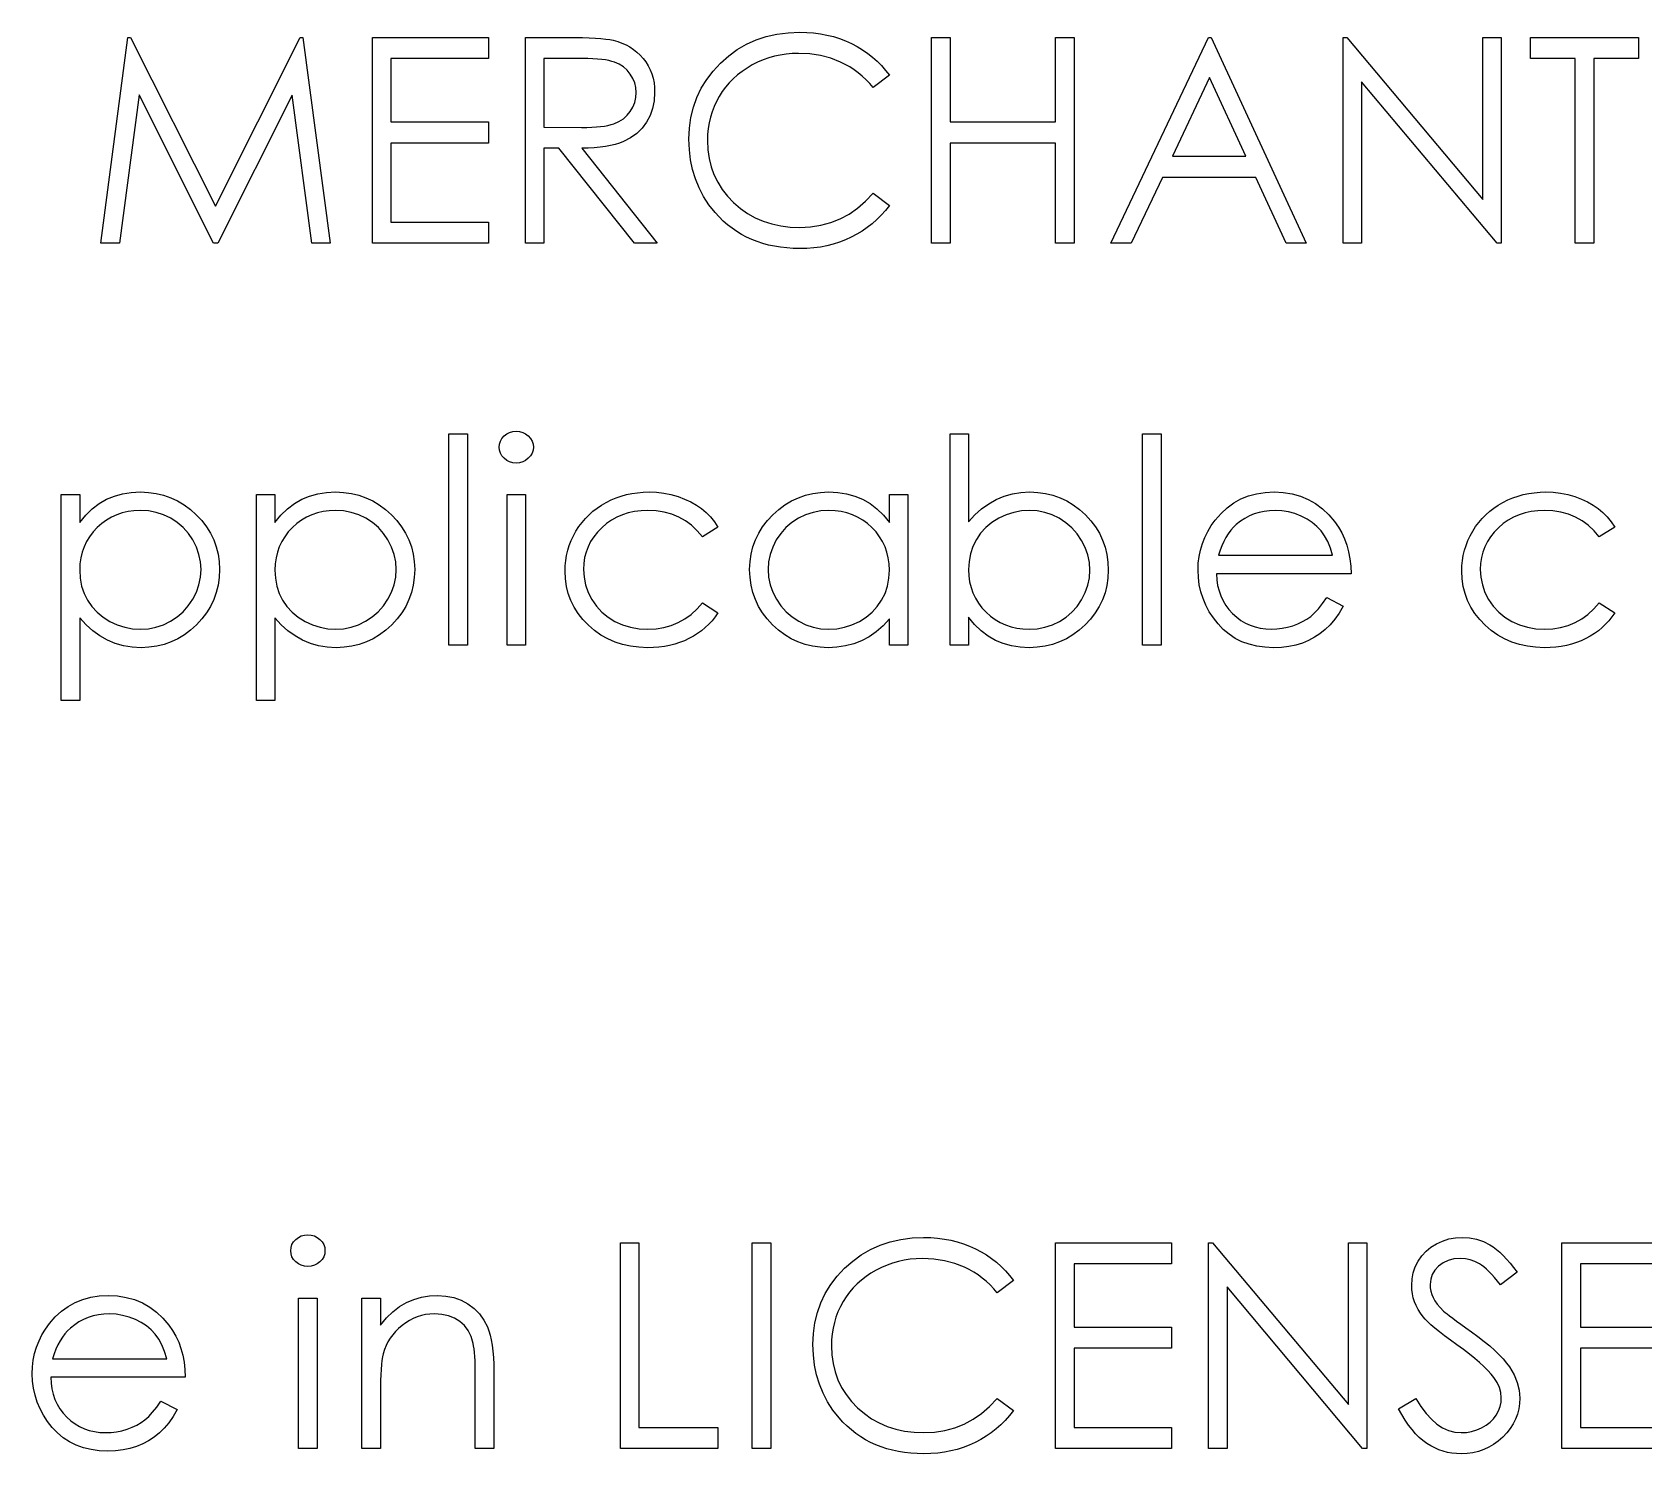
# Model space of a CAD drawing. Header units: millimetres. Extents: x -27 to 266, y -7 to 117.
# Drawn here: x 56.1 to 83.51, y 65.59 to 89.77 of the extents above; entities that cross this region are included whole.
import ezdxf

# ---------------------------------------------------------------- set-up
doc = ezdxf.new("R2010")
doc.units = ezdxf.units.MM

msp = doc.modelspace()

# ---------------------------------------------------------------- linework, layer by layer
at = {"color": 7, "linetype": 'Continuous', "flags": 128}
for points in [[(57.262, 86.181), (57.724, 89.681), (57.724, 89.681), (57.769, 89.681), (57.769, 89.681), (59.214, 86.81), (59.214, 86.81), (60.656, 89.681), (60.656, 89.681), (60.701, 89.681), (60.701, 89.681), (61.166, 86.181), (61.166, 86.181), (60.851, 86.181), (60.851, 86.181), (60.516, 88.7), (60.516, 88.7), (59.252, 86.181), (59.252, 86.181), (59.181, 86.181), (59.181, 86.181), (57.913, 88.706), (57.913, 88.706), (57.579, 86.181), (57.579, 86.181), (57.262, 86.181)], [(61.884, 89.681), (63.859, 89.681), (63.859, 89.681), (63.859, 89.322), (63.859, 89.322), (62.198, 89.322), (62.198, 89.322), (62.198, 88.246), (62.198, 88.246), (63.859, 88.246), (63.859, 88.246), (63.859, 87.887), (63.859, 87.887), (62.198, 87.887), (62.198, 87.887), (62.198, 86.54), (62.198, 86.54), (63.859, 86.54), (63.859, 86.54), (63.859, 86.181), (63.859, 86.181), (61.884, 86.181), (61.884, 86.181), (61.884, 89.681)], [(64.487, 89.681), (65.187, 89.681), (65.187, 89.681), (65.327, 89.681), (65.456, 89.679), (65.573, 89.674), (65.678, 89.67), (65.771, 89.663), (65.853, 89.655), (65.923, 89.645), (65.98, 89.634), (65.98, 89.634), (66.057, 89.613), (66.129, 89.588), (66.199, 89.557), (66.264, 89.521), (66.326, 89.48), (66.384, 89.433), (66.439, 89.382), (66.489, 89.325), (66.535, 89.265), (66.575, 89.2), (66.609, 89.133), (66.636, 89.062), (66.658, 88.988), (66.674, 88.911), (66.683, 88.83), (66.685, 88.745), (66.685, 88.745), (66.677, 88.606), (66.651, 88.476), (66.608, 88.354), (66.547, 88.24), (66.471, 88.138), (66.38, 88.049), (66.273, 87.973), (66.153, 87.91), (66.085, 87.884), (66.012, 87.861), (65.933, 87.842), (65.848, 87.826), (65.756, 87.814), (65.658, 87.805), (65.555, 87.799), (65.444, 87.797), (65.444, 87.797), (66.73, 86.181), (66.73, 86.181), (66.342, 86.181), (66.342, 86.181), (65.056, 87.797), (65.056, 87.797), (64.801, 87.797), (64.801, 87.797), (64.801, 86.181), (64.801, 86.181), (64.487, 86.181), (64.487, 86.181), (64.487, 89.681)], [(70.679, 89.039), (70.404, 88.829), (70.404, 88.829), (70.345, 88.898), (70.282, 88.964), (70.217, 89.025), (70.149, 89.081), (70.077, 89.133), (70.004, 89.181), (69.927, 89.224), (69.847, 89.264), (69.68, 89.329), (69.505, 89.375), (69.323, 89.403), (69.132, 89.412), (69.132, 89.412), (69.027, 89.409), (68.923, 89.4), (68.822, 89.384), (68.723, 89.362), (68.625, 89.334), (68.529, 89.301), (68.436, 89.26), (68.344, 89.214), (68.256, 89.162), (68.173, 89.106), (68.095, 89.046), (68.022, 88.981), (67.954, 88.912), (67.892, 88.839), (67.835, 88.762), (67.782, 88.68), (67.735, 88.595), (67.695, 88.508), (67.661, 88.418), (67.633, 88.325), (67.611, 88.229), (67.595, 88.132), (67.586, 88.031), (67.583, 87.928), (67.583, 87.928), (67.59, 87.773), (67.611, 87.625), (67.645, 87.483), (67.694, 87.349), (67.757, 87.22), (67.834, 87.098), (67.924, 86.982), (68.029, 86.873), (68.144, 86.775), (68.266, 86.688), (68.396, 86.616), (68.533, 86.557), (68.677, 86.51), (68.829, 86.477), (68.988, 86.457), (69.154, 86.451), (69.154, 86.451), (69.337, 86.46), (69.512, 86.487), (69.68, 86.533), (69.84, 86.597), (69.993, 86.679), (70.138, 86.779), (70.274, 86.897), (70.404, 87.034), (70.404, 87.034), (70.679, 86.826), (70.679, 86.826), (70.612, 86.741), (70.54, 86.66), (70.465, 86.585), (70.386, 86.515), (70.303, 86.449), (70.215, 86.389), (70.123, 86.334), (70.028, 86.283), (69.929, 86.238), (69.827, 86.2), (69.723, 86.167), (69.615, 86.139), (69.505, 86.118), (69.391, 86.104), (69.275, 86.095), (69.156, 86.092), (69.156, 86.092), (69.043, 86.094), (68.933, 86.102), (68.827, 86.113), (68.723, 86.13), (68.622, 86.151), (68.524, 86.178), (68.43, 86.209), (68.338, 86.245), (68.249, 86.285), (68.163, 86.331), (68.081, 86.381), (68.001, 86.436), (67.924, 86.496), (67.851, 86.56), (67.78, 86.629), (67.713, 86.704), (67.713, 86.704), (67.609, 86.836), (67.518, 86.976), (67.442, 87.122), (67.38, 87.275), (67.331, 87.434), (67.297, 87.6), (67.276, 87.772), (67.269, 87.952), (67.269, 87.952), (67.277, 88.14), (67.302, 88.321), (67.344, 88.494), (67.403, 88.66), (67.478, 88.818), (67.571, 88.968), (67.68, 89.111), (67.806, 89.246), (67.945, 89.369), (68.091, 89.476), (68.247, 89.566), (68.411, 89.64), (68.583, 89.698), (68.764, 89.738), (68.954, 89.763), (69.152, 89.771), (69.152, 89.771), (69.273, 89.768), (69.39, 89.759), (69.505, 89.744), (69.616, 89.723), (69.725, 89.696), (69.831, 89.663), (69.934, 89.623), (70.033, 89.578), (70.129, 89.528), (70.221, 89.473), (70.309, 89.412), (70.392, 89.348), (70.47, 89.278), (70.544, 89.203), (70.614, 89.123), (70.679, 89.039)], [(71.397, 89.681), (71.711, 89.681), (71.711, 89.681), (71.711, 88.246), (71.711, 88.246), (73.506, 88.246), (73.506, 88.246), (73.506, 89.681), (73.506, 89.681), (73.82, 89.681), (73.82, 89.681), (73.82, 86.181), (73.82, 86.181), (73.506, 86.181), (73.506, 86.181), (73.506, 87.887), (73.506, 87.887), (71.711, 87.887), (71.711, 87.887), (71.711, 86.181), (71.711, 86.181), (71.397, 86.181), (71.397, 86.181), (71.397, 89.681)], [(76.153, 89.681), (77.769, 86.181), (77.769, 86.181), (77.427, 86.181), (77.427, 86.181), (76.91, 87.303), (76.91, 87.303), (75.323, 87.303), (75.323, 87.303), (74.791, 86.181), (74.791, 86.181), (74.448, 86.181), (74.448, 86.181), (76.109, 89.681), (76.109, 89.681), (76.153, 89.681)], [(78.397, 86.181), (78.397, 89.681), (78.397, 89.681), (78.463, 89.681), (78.463, 89.681), (80.775, 86.927), (80.775, 86.927), (80.775, 89.681), (80.775, 89.681), (81.089, 89.681), (81.089, 89.681), (81.089, 86.181), (81.089, 86.181), (81.018, 86.181), (81.018, 86.181), (78.711, 88.93), (78.711, 88.93), (78.711, 86.181), (78.711, 86.181), (78.397, 86.181)], [(81.583, 89.322), (81.583, 89.681), (81.583, 89.681), (83.423, 89.681), (83.423, 89.681), (83.423, 89.322), (83.423, 89.322), (82.66, 89.322), (82.66, 89.322), (82.66, 86.181), (82.66, 86.181), (82.346, 86.181), (82.346, 86.181), (82.346, 89.322), (82.346, 89.322), (81.583, 89.322)], [(64.801, 89.322), (64.801, 88.156), (64.801, 88.156), (65.442, 88.151), (65.442, 88.151), (65.531, 88.152), (65.616, 88.155), (65.693, 88.16), (65.766, 88.167), (65.831, 88.176), (65.891, 88.187), (65.945, 88.201), (65.993, 88.216), (66.077, 88.254), (66.152, 88.301), (66.216, 88.358), (66.271, 88.425), (66.315, 88.499), (66.346, 88.577), (66.365, 88.66), (66.371, 88.746), (66.371, 88.746), (66.365, 88.83), (66.346, 88.911), (66.314, 88.987), (66.27, 89.06), (66.215, 89.125), (66.153, 89.181), (66.082, 89.226), (66.004, 89.261), (65.959, 89.276), (65.908, 89.288), (65.85, 89.299), (65.785, 89.307), (65.713, 89.314), (65.634, 89.319), (65.549, 89.322), (65.457, 89.322), (65.457, 89.322), (64.801, 89.322)], [(76.127, 88.999), (75.494, 87.662), (75.494, 87.662), (76.744, 87.662), (76.744, 87.662), (76.127, 88.999)], [(63.185, 82.938), (63.5, 82.938), (63.5, 82.938), (63.5, 79.348), (63.5, 79.348), (63.185, 79.348), (63.185, 79.348), (63.185, 82.938)], [(64.328, 82.983), (64.386, 82.978), (64.44, 82.963), (64.49, 82.938), (64.535, 82.904), (64.573, 82.862), (64.6, 82.816), (64.616, 82.766), (64.621, 82.712), (64.621, 82.712), (64.616, 82.66), (64.6, 82.61), (64.573, 82.565), (64.535, 82.524), (64.49, 82.489), (64.44, 82.464), (64.386, 82.449), (64.328, 82.444), (64.328, 82.444), (64.271, 82.449), (64.218, 82.464), (64.168, 82.489), (64.124, 82.524), (64.086, 82.565), (64.06, 82.61), (64.044, 82.66), (64.038, 82.712), (64.038, 82.712), (64.044, 82.766), (64.06, 82.816), (64.086, 82.862), (64.124, 82.904), (64.168, 82.938), (64.218, 82.963), (64.271, 82.978), (64.328, 82.983)], [(71.711, 79.348), (71.711, 82.938), (71.711, 82.938), (72.025, 82.938), (72.025, 82.938), (72.025, 81.442), (72.025, 81.442), (72.134, 81.562), (72.248, 81.665), (72.369, 81.752), (72.496, 81.824), (72.63, 81.879), (72.77, 81.919), (72.916, 81.943), (73.068, 81.951), (73.068, 81.951), (73.204, 81.944), (73.335, 81.926), (73.46, 81.896), (73.581, 81.854), (73.696, 81.799), (73.807, 81.733), (73.912, 81.654), (74.012, 81.563), (74.104, 81.463), (74.183, 81.359), (74.251, 81.249), (74.306, 81.134), (74.349, 81.014), (74.379, 80.889), (74.397, 80.758), (74.403, 80.622), (74.403, 80.622), (74.397, 80.488), (74.379, 80.359), (74.348, 80.235), (74.305, 80.116), (74.249, 80.002), (74.181, 79.893), (74.101, 79.788), (74.009, 79.69), (73.908, 79.599), (73.801, 79.521), (73.69, 79.454), (73.574, 79.4), (73.453, 79.357), (73.326, 79.327), (73.195, 79.31), (73.059, 79.303), (73.059, 79.303), (72.903, 79.311), (72.755, 79.334), (72.615, 79.373), (72.482, 79.427), (72.356, 79.499), (72.238, 79.588), (72.128, 79.696), (72.025, 79.821), (72.025, 79.821), (72.025, 79.348), (72.025, 79.348), (71.711, 79.348)], [(74.987, 82.938), (75.301, 82.938), (75.301, 82.938), (75.301, 79.348), (75.301, 79.348), (74.987, 79.348), (74.987, 79.348), (74.987, 82.938)], [(56.589, 81.906), (56.903, 81.906), (56.903, 81.906), (56.903, 81.433), (56.903, 81.433), (57.006, 81.559), (57.117, 81.666), (57.234, 81.756), (57.36, 81.827), (57.493, 81.881), (57.633, 81.92), (57.781, 81.943), (57.937, 81.951), (57.937, 81.951), (58.073, 81.944), (58.205, 81.927), (58.331, 81.897), (58.452, 81.854), (58.569, 81.8), (58.679, 81.733), (58.786, 81.655), (58.887, 81.564), (58.979, 81.466), (59.059, 81.361), (59.127, 81.252), (59.183, 81.139), (59.226, 81.02), (59.257, 80.896), (59.275, 80.767), (59.282, 80.634), (59.282, 80.634), (59.275, 80.498), (59.257, 80.367), (59.227, 80.241), (59.184, 80.121), (59.129, 80.005), (59.061, 79.895), (58.982, 79.791), (58.89, 79.691), (58.79, 79.6), (58.685, 79.521), (58.574, 79.455), (58.459, 79.4), (58.339, 79.358), (58.213, 79.328), (58.082, 79.31), (57.947, 79.303), (57.947, 79.303), (57.795, 79.311), (57.648, 79.336), (57.508, 79.375), (57.375, 79.431), (57.248, 79.502), (57.126, 79.59), (57.012, 79.693), (56.903, 79.812), (56.903, 79.812), (56.903, 78.406), (56.903, 78.406), (56.589, 78.406), (56.589, 78.406), (56.589, 81.906)], [(59.91, 81.906), (60.224, 81.906), (60.224, 81.906), (60.224, 81.433), (60.224, 81.433), (60.327, 81.559), (60.437, 81.666), (60.555, 81.756), (60.68, 81.827), (60.814, 81.881), (60.954, 81.92), (61.102, 81.943), (61.257, 81.951), (61.257, 81.951), (61.393, 81.944), (61.525, 81.927), (61.651, 81.897), (61.773, 81.854), (61.889, 81.8), (62, 81.733), (62.106, 81.655), (62.207, 81.564), (62.3, 81.466), (62.38, 81.361), (62.448, 81.252), (62.503, 81.139), (62.547, 81.02), (62.578, 80.896), (62.596, 80.767), (62.602, 80.634), (62.602, 80.634), (62.596, 80.498), (62.578, 80.367), (62.547, 80.241), (62.505, 80.121), (62.449, 80.005), (62.382, 79.895), (62.303, 79.791), (62.211, 79.691), (62.111, 79.6), (62.005, 79.521), (61.895, 79.455), (61.78, 79.4), (61.659, 79.358), (61.534, 79.328), (61.402, 79.31), (61.267, 79.303), (61.267, 79.303), (61.115, 79.311), (60.968, 79.336), (60.829, 79.375), (60.695, 79.431), (60.568, 79.502), (60.447, 79.59), (60.333, 79.693), (60.224, 79.812), (60.224, 79.812), (60.224, 78.406), (60.224, 78.406), (59.91, 78.406), (59.91, 78.406), (59.91, 81.906)], [(64.173, 81.906), (64.487, 81.906), (64.487, 81.906), (64.487, 79.348), (64.487, 79.348), (64.173, 79.348), (64.173, 79.348), (64.173, 81.906)], [(67.762, 81.351), (67.499, 81.188), (67.499, 81.188), (67.41, 81.293), (67.313, 81.384), (67.208, 81.461), (67.096, 81.524), (66.976, 81.573), (66.847, 81.609), (66.712, 81.63), (66.568, 81.637), (66.568, 81.637), (66.453, 81.632), (66.343, 81.618), (66.237, 81.595), (66.137, 81.564), (66.042, 81.522), (65.951, 81.472), (65.866, 81.413), (65.785, 81.344), (65.712, 81.269), (65.649, 81.19), (65.595, 81.107), (65.552, 81.02), (65.517, 80.93), (65.494, 80.835), (65.479, 80.736), (65.474, 80.634), (65.474, 80.634), (65.483, 80.5), (65.51, 80.37), (65.555, 80.244), (65.617, 80.122), (65.695, 80.009), (65.787, 79.909), (65.892, 79.823), (66.01, 79.75), (66.139, 79.692), (66.275, 79.65), (66.419, 79.626), (66.57, 79.617), (66.57, 79.617), (66.709, 79.624), (66.842, 79.645), (66.967, 79.68), (67.087, 79.73), (67.2, 79.793), (67.306, 79.87), (67.406, 79.961), (67.499, 80.066), (67.499, 80.066), (67.762, 79.894), (67.762, 79.894), (67.715, 79.826), (67.663, 79.761), (67.607, 79.701), (67.547, 79.645), (67.484, 79.592), (67.416, 79.544), (67.344, 79.499), (67.269, 79.458), (67.191, 79.422), (67.11, 79.39), (67.026, 79.364), (66.939, 79.342), (66.85, 79.325), (66.758, 79.313), (66.663, 79.305), (66.566, 79.303), (66.566, 79.303), (66.417, 79.309), (66.275, 79.327), (66.14, 79.357), (66.011, 79.398), (65.888, 79.451), (65.772, 79.516), (65.663, 79.594), (65.559, 79.683), (65.465, 79.78), (65.385, 79.883), (65.316, 79.99), (65.26, 80.103), (65.216, 80.222), (65.185, 80.344), (65.166, 80.473), (65.16, 80.606), (65.16, 80.606), (65.163, 80.696), (65.172, 80.785), (65.186, 80.873), (65.207, 80.959), (65.233, 81.043), (65.265, 81.125), (65.303, 81.206), (65.346, 81.285), (65.395, 81.362), (65.449, 81.433), (65.506, 81.501), (65.569, 81.564), (65.634, 81.623), (65.705, 81.678), (65.781, 81.728), (65.86, 81.775), (65.943, 81.816), (66.028, 81.852), (66.116, 81.882), (66.207, 81.907), (66.299, 81.926), (66.394, 81.939), (66.491, 81.948), (66.591, 81.951), (66.591, 81.951), (66.717, 81.946), (66.841, 81.931), (66.962, 81.907), (67.082, 81.873), (67.195, 81.831), (67.3, 81.783), (67.396, 81.729), (67.483, 81.67), (67.562, 81.603), (67.635, 81.528), (67.702, 81.444), (67.762, 81.351)], [(70.993, 81.906), (70.993, 79.348), (70.993, 79.348), (70.679, 79.348), (70.679, 79.348), (70.679, 79.791), (70.679, 79.791), (70.57, 79.673), (70.456, 79.572), (70.334, 79.488), (70.206, 79.42), (70.073, 79.369), (69.933, 79.333), (69.787, 79.31), (69.634, 79.303), (69.634, 79.303), (69.499, 79.31), (69.369, 79.328), (69.243, 79.358), (69.123, 79.4), (69.008, 79.455), (68.897, 79.521), (68.792, 79.6), (68.691, 79.691), (68.6, 79.791), (68.52, 79.895), (68.454, 80.005), (68.398, 80.121), (68.356, 80.241), (68.325, 80.367), (68.307, 80.498), (68.301, 80.634), (68.301, 80.634), (68.307, 80.767), (68.325, 80.896), (68.356, 81.02), (68.4, 81.139), (68.455, 81.252), (68.522, 81.361), (68.602, 81.466), (68.695, 81.564), (68.796, 81.655), (68.902, 81.733), (69.013, 81.8), (69.13, 81.854), (69.251, 81.897), (69.377, 81.927), (69.508, 81.944), (69.644, 81.951), (69.644, 81.951), (69.801, 81.943), (69.949, 81.92), (70.09, 81.881), (70.223, 81.827), (70.349, 81.756), (70.467, 81.666), (70.577, 81.559), (70.679, 81.433), (70.679, 81.433), (70.679, 81.906), (70.679, 81.906), (70.993, 81.906)], [(78.118, 80.156), (78.397, 80.009), (78.397, 80.009), (78.328, 79.892), (78.255, 79.787), (78.176, 79.693), (78.092, 79.612), (78.003, 79.541), (77.909, 79.479), (77.809, 79.426), (77.704, 79.382), (77.592, 79.347), (77.474, 79.323), (77.348, 79.308), (77.216, 79.303), (77.216, 79.303), (77.068, 79.31), (76.93, 79.329), (76.799, 79.36), (76.676, 79.404), (76.563, 79.461), (76.457, 79.53), (76.359, 79.612), (76.27, 79.707), (76.19, 79.809), (76.12, 79.915), (76.062, 80.025), (76.015, 80.138), (75.977, 80.253), (75.95, 80.372), (75.935, 80.494), (75.929, 80.62), (75.929, 80.62), (75.934, 80.738), (75.947, 80.853), (75.97, 80.964), (76.003, 81.073), (76.044, 81.178), (76.094, 81.28), (76.155, 81.379), (76.223, 81.474), (76.223, 81.474), (76.321, 81.585), (76.426, 81.683), (76.539, 81.764), (76.66, 81.832), (76.789, 81.883), (76.926, 81.921), (77.07, 81.943), (77.223, 81.951), (77.223, 81.951), (77.38, 81.943), (77.53, 81.919), (77.671, 81.88), (77.803, 81.825), (77.928, 81.754), (78.044, 81.667), (78.153, 81.565), (78.253, 81.447), (78.253, 81.447), (78.318, 81.355), (78.373, 81.259), (78.421, 81.156), (78.459, 81.048), (78.49, 80.934), (78.513, 80.815), (78.526, 80.69), (78.532, 80.56), (78.532, 80.56), (76.243, 80.56), (76.243, 80.56), (76.249, 80.459), (76.263, 80.362), (76.286, 80.27), (76.317, 80.183), (76.355, 80.101), (76.401, 80.023), (76.456, 79.95), (76.518, 79.882), (76.587, 79.82), (76.659, 79.766), (76.735, 79.72), (76.816, 79.683), (76.9, 79.655), (76.988, 79.634), (77.08, 79.622), (77.176, 79.617), (77.176, 79.617), (77.27, 79.621), (77.362, 79.632), (77.453, 79.651), (77.543, 79.677), (77.629, 79.709), (77.708, 79.747), (77.781, 79.789), (77.847, 79.836), (77.91, 79.893), (77.977, 79.966), (78.046, 80.053), (78.118, 80.156)], [(83.019, 81.351), (82.756, 81.188), (82.756, 81.188), (82.667, 81.293), (82.569, 81.384), (82.465, 81.461), (82.353, 81.524), (82.232, 81.573), (82.104, 81.609), (81.968, 81.63), (81.825, 81.637), (81.825, 81.637), (81.71, 81.632), (81.599, 81.618), (81.494, 81.595), (81.394, 81.564), (81.298, 81.522), (81.208, 81.472), (81.122, 81.413), (81.042, 81.344), (80.969, 81.269), (80.906, 81.19), (80.852, 81.107), (80.808, 81.02), (80.774, 80.93), (80.75, 80.835), (80.735, 80.736), (80.73, 80.634), (80.73, 80.634), (80.739, 80.5), (80.766, 80.37), (80.811, 80.244), (80.873, 80.122), (80.952, 80.009), (81.044, 79.909), (81.148, 79.823), (81.267, 79.75), (81.396, 79.692), (81.532, 79.65), (81.675, 79.626), (81.827, 79.617), (81.827, 79.617), (81.966, 79.624), (82.098, 79.645), (82.224, 79.68), (82.344, 79.73), (82.456, 79.793), (82.562, 79.87), (82.663, 79.961), (82.756, 80.066), (82.756, 80.066), (83.019, 79.894), (83.019, 79.894), (82.971, 79.826), (82.919, 79.761), (82.863, 79.701), (82.804, 79.645), (82.74, 79.592), (82.672, 79.544), (82.601, 79.499), (82.526, 79.458), (82.447, 79.422), (82.366, 79.39), (82.283, 79.364), (82.196, 79.342), (82.107, 79.325), (82.014, 79.313), (81.919, 79.305), (81.822, 79.303), (81.822, 79.303), (81.673, 79.309), (81.532, 79.327), (81.396, 79.357), (81.267, 79.398), (81.145, 79.451), (81.028, 79.516), (80.919, 79.594), (80.816, 79.683), (80.722, 79.78), (80.641, 79.883), (80.573, 79.99), (80.516, 80.103), (80.472, 80.222), (80.441, 80.344), (80.423, 80.473), (80.416, 80.606), (80.416, 80.606), (80.419, 80.696), (80.428, 80.785), (80.442, 80.873), (80.463, 80.959), (80.489, 81.043), (80.521, 81.125), (80.559, 81.206), (80.603, 81.285), (80.652, 81.362), (80.705, 81.433), (80.763, 81.501), (80.825, 81.564), (80.891, 81.623), (80.962, 81.678), (81.037, 81.728), (81.117, 81.775), (81.199, 81.816), (81.285, 81.852), (81.373, 81.882), (81.463, 81.907), (81.556, 81.926), (81.65, 81.939), (81.748, 81.948), (81.848, 81.951), (81.848, 81.951), (81.973, 81.946), (82.097, 81.931), (82.219, 81.907), (82.338, 81.873), (82.452, 81.831), (82.557, 81.783), (82.652, 81.729), (82.739, 81.67), (82.818, 81.603), (82.891, 81.528), (82.958, 81.444), (83.019, 81.351)], [(57.934, 81.637), (57.827, 81.632), (57.725, 81.618), (57.627, 81.596), (57.533, 81.564), (57.443, 81.523), (57.358, 81.473), (57.277, 81.414), (57.201, 81.346), (57.131, 81.271), (57.071, 81.191), (57.02, 81.107), (56.978, 81.019), (56.945, 80.926), (56.922, 80.829), (56.908, 80.727), (56.903, 80.621), (56.903, 80.621), (56.912, 80.483), (56.936, 80.351), (56.978, 80.227), (57.036, 80.11), (57.11, 80.002), (57.198, 79.906), (57.3, 79.822), (57.417, 79.75), (57.542, 79.692), (57.671, 79.65), (57.803, 79.626), (57.939, 79.617), (57.939, 79.617), (58.072, 79.626), (58.201, 79.651), (58.327, 79.692), (58.447, 79.751), (58.56, 79.825), (58.661, 79.912), (58.749, 80.012), (58.826, 80.126), (58.888, 80.248), (58.932, 80.372), (58.958, 80.5), (58.967, 80.63), (58.967, 80.63), (58.959, 80.762), (58.932, 80.889), (58.889, 81.014), (58.827, 81.135), (58.752, 81.247), (58.663, 81.346), (58.563, 81.433), (58.451, 81.505), (58.329, 81.562), (58.203, 81.604), (58.071, 81.628), (57.934, 81.637)], [(61.255, 81.637), (61.148, 81.632), (61.046, 81.618), (60.947, 81.596), (60.854, 81.564), (60.764, 81.523), (60.679, 81.473), (60.598, 81.414), (60.521, 81.346), (60.452, 81.271), (60.391, 81.191), (60.34, 81.107), (60.298, 81.019), (60.266, 80.926), (60.243, 80.829), (60.229, 80.727), (60.224, 80.621), (60.224, 80.621), (60.232, 80.483), (60.257, 80.351), (60.298, 80.227), (60.356, 80.11), (60.43, 80.002), (60.518, 79.906), (60.621, 79.822), (60.737, 79.75), (60.863, 79.692), (60.992, 79.65), (61.123, 79.626), (61.259, 79.617), (61.259, 79.617), (61.393, 79.626), (61.522, 79.651), (61.647, 79.692), (61.768, 79.751), (61.881, 79.825), (61.982, 79.912), (62.07, 80.012), (62.146, 80.126), (62.208, 80.248), (62.253, 80.372), (62.279, 80.5), (62.288, 80.63), (62.288, 80.63), (62.28, 80.762), (62.253, 80.889), (62.209, 81.014), (62.148, 81.135), (62.072, 81.247), (61.984, 81.346), (61.883, 81.433), (61.771, 81.505), (61.65, 81.562), (61.524, 81.604), (61.392, 81.628), (61.255, 81.637)], [(69.648, 81.637), (69.511, 81.628), (69.379, 81.604), (69.253, 81.562), (69.132, 81.505), (69.019, 81.433), (68.919, 81.346), (68.831, 81.247), (68.754, 81.135), (68.693, 81.014), (68.65, 80.889), (68.623, 80.762), (68.615, 80.63), (68.615, 80.63), (68.624, 80.5), (68.65, 80.372), (68.694, 80.248), (68.756, 80.126), (68.833, 80.012), (68.921, 79.912), (69.022, 79.825), (69.135, 79.751), (69.256, 79.692), (69.382, 79.651), (69.512, 79.626), (69.646, 79.617), (69.646, 79.617), (69.782, 79.626), (69.914, 79.65), (70.042, 79.692), (70.167, 79.75), (70.283, 79.822), (70.385, 79.906), (70.472, 80.002), (70.546, 80.11), (70.604, 80.227), (70.646, 80.351), (70.671, 80.483), (70.679, 80.621), (70.679, 80.621), (70.674, 80.727), (70.66, 80.829), (70.637, 80.926), (70.605, 81.019), (70.563, 81.107), (70.511, 81.191), (70.451, 81.271), (70.381, 81.346), (70.305, 81.414), (70.224, 81.473), (70.138, 81.523), (70.049, 81.564), (69.955, 81.596), (69.857, 81.618), (69.755, 81.632), (69.648, 81.637)], [(73.056, 79.617), (73.193, 79.626), (73.325, 79.65), (73.451, 79.692), (73.573, 79.749), (73.685, 79.821), (73.785, 79.908), (73.873, 80.006), (73.949, 80.119), (74.011, 80.239), (74.054, 80.364), (74.081, 80.491), (74.089, 80.622), (74.089, 80.622), (74.08, 80.753), (74.054, 80.881), (74.009, 81.006), (73.948, 81.128), (73.871, 81.242), (73.783, 81.342), (73.682, 81.429), (73.569, 81.503), (73.448, 81.562), (73.323, 81.603), (73.194, 81.628), (73.061, 81.637), (73.061, 81.637), (72.925, 81.628), (72.793, 81.603), (72.664, 81.562), (72.538, 81.503), (72.422, 81.43), (72.32, 81.346), (72.231, 81.25), (72.158, 81.142), (72.1, 81.025), (72.058, 80.901), (72.034, 80.77), (72.025, 80.632), (72.025, 80.632), (72.03, 80.526), (72.044, 80.424), (72.067, 80.327), (72.1, 80.234), (72.142, 80.146), (72.193, 80.062), (72.253, 79.983), (72.322, 79.908), (72.399, 79.84), (72.48, 79.781), (72.565, 79.731), (72.655, 79.69), (72.749, 79.658), (72.847, 79.636), (72.949, 79.622), (73.056, 79.617)], [(78.217, 80.874), (78.18, 80.998), (78.135, 81.109), (78.082, 81.206), (78.022, 81.29), (77.953, 81.365), (77.873, 81.431), (77.783, 81.49), (77.683, 81.541), (77.577, 81.583), (77.467, 81.613), (77.354, 81.631), (77.239, 81.637), (77.239, 81.637), (77.145, 81.633), (77.054, 81.622), (76.967, 81.603), (76.883, 81.577), (76.802, 81.543), (76.725, 81.502), (76.651, 81.453), (76.58, 81.397), (76.58, 81.397), (76.531, 81.351), (76.486, 81.299), (76.443, 81.242), (76.404, 81.179), (76.367, 81.111), (76.334, 81.037), (76.303, 80.959), (76.276, 80.874), (76.276, 80.874), (78.217, 80.874)], [(60.783, 69.316), (60.842, 69.311), (60.896, 69.296), (60.945, 69.271), (60.99, 69.237), (61.028, 69.195), (61.055, 69.149), (61.071, 69.099), (61.076, 69.045), (61.076, 69.045), (61.071, 68.993), (61.055, 68.944), (61.028, 68.898), (60.99, 68.857), (60.945, 68.822), (60.896, 68.797), (60.842, 68.783), (60.783, 68.778), (60.783, 68.778), (60.726, 68.783), (60.673, 68.797), (60.624, 68.822), (60.579, 68.857), (60.542, 68.898), (60.515, 68.944), (60.499, 68.993), (60.493, 69.045), (60.493, 69.045), (60.499, 69.099), (60.515, 69.149), (60.542, 69.195), (60.579, 69.237), (60.624, 69.271), (60.673, 69.296), (60.726, 69.311), (60.783, 69.316)], [(66.102, 69.181), (66.416, 69.181), (66.416, 69.181), (66.416, 66.04), (66.416, 66.04), (67.762, 66.04), (67.762, 66.04), (67.762, 65.681), (67.762, 65.681), (66.102, 65.681), (66.102, 65.681), (66.102, 69.181)], [(68.346, 69.181), (68.66, 69.181), (68.66, 69.181), (68.66, 65.681), (68.66, 65.681), (68.346, 65.681), (68.346, 65.681), (68.346, 69.181)], [(72.788, 68.539), (72.513, 68.329), (72.513, 68.329), (72.454, 68.398), (72.391, 68.464), (72.326, 68.525), (72.258, 68.581), (72.186, 68.633), (72.113, 68.681), (72.036, 68.724), (71.956, 68.764), (71.789, 68.829), (71.614, 68.875), (71.432, 68.903), (71.241, 68.912), (71.241, 68.912), (71.136, 68.909), (71.032, 68.9), (70.931, 68.884), (70.832, 68.862), (70.734, 68.834), (70.638, 68.801), (70.545, 68.76), (70.453, 68.714), (70.365, 68.662), (70.282, 68.606), (70.204, 68.546), (70.131, 68.481), (70.063, 68.412), (70.001, 68.339), (69.944, 68.262), (69.891, 68.18), (69.844, 68.095), (69.804, 68.008), (69.77, 67.918), (69.742, 67.825), (69.72, 67.729), (69.704, 67.632), (69.695, 67.531), (69.692, 67.428), (69.692, 67.428), (69.699, 67.273), (69.72, 67.125), (69.754, 66.983), (69.803, 66.849), (69.866, 66.72), (69.943, 66.598), (70.033, 66.482), (70.138, 66.373), (70.253, 66.275), (70.375, 66.188), (70.505, 66.116), (70.642, 66.057), (70.786, 66.01), (70.938, 65.977), (71.097, 65.957), (71.263, 65.951), (71.263, 65.951), (71.446, 65.96), (71.621, 65.987), (71.789, 66.033), (71.949, 66.097), (72.102, 66.179), (72.247, 66.279), (72.383, 66.397), (72.513, 66.534), (72.513, 66.534), (72.788, 66.326), (72.788, 66.326), (72.721, 66.241), (72.649, 66.16), (72.574, 66.085), (72.495, 66.015), (72.412, 65.949), (72.324, 65.889), (72.232, 65.834), (72.137, 65.783), (72.038, 65.738), (71.936, 65.7), (71.832, 65.667), (71.724, 65.639), (71.614, 65.618), (71.5, 65.604), (71.384, 65.595), (71.265, 65.592), (71.265, 65.592), (71.152, 65.594), (71.042, 65.602), (70.936, 65.613), (70.832, 65.63), (70.731, 65.651), (70.633, 65.678), (70.539, 65.709), (70.447, 65.745), (70.358, 65.785), (70.272, 65.831), (70.19, 65.881), (70.11, 65.936), (70.033, 65.996), (69.96, 66.06), (69.889, 66.129), (69.822, 66.204), (69.822, 66.204), (69.718, 66.336), (69.627, 66.476), (69.551, 66.622), (69.489, 66.775), (69.44, 66.934), (69.406, 67.1), (69.385, 67.272), (69.378, 67.452), (69.378, 67.452), (69.386, 67.64), (69.411, 67.821), (69.453, 67.994), (69.512, 68.16), (69.587, 68.318), (69.68, 68.468), (69.789, 68.611), (69.915, 68.746), (70.054, 68.869), (70.2, 68.976), (70.356, 69.066), (70.52, 69.14), (70.692, 69.198), (70.873, 69.238), (71.063, 69.263), (71.261, 69.271), (71.261, 69.271), (71.382, 69.268), (71.499, 69.259), (71.614, 69.244), (71.725, 69.223), (71.834, 69.196), (71.94, 69.163), (72.043, 69.123), (72.142, 69.078), (72.238, 69.028), (72.33, 68.973), (72.418, 68.912), (72.501, 68.848), (72.579, 68.778), (72.653, 68.703), (72.723, 68.623), (72.788, 68.539)], [(73.506, 69.181), (75.48, 69.181), (75.48, 69.181), (75.48, 68.822), (75.48, 68.822), (73.82, 68.822), (73.82, 68.822), (73.82, 67.746), (73.82, 67.746), (75.48, 67.746), (75.48, 67.746), (75.48, 67.387), (75.48, 67.387), (73.82, 67.387), (73.82, 67.387), (73.82, 66.04), (73.82, 66.04), (75.48, 66.04), (75.48, 66.04), (75.48, 65.681), (75.48, 65.681), (73.506, 65.681), (73.506, 65.681), (73.506, 69.181)], [(76.109, 65.681), (76.109, 69.181), (76.109, 69.181), (76.174, 69.181), (76.174, 69.181), (78.487, 66.427), (78.487, 66.427), (78.487, 69.181), (78.487, 69.181), (78.801, 69.181), (78.801, 69.181), (78.801, 65.681), (78.801, 65.681), (78.729, 65.681), (78.729, 65.681), (76.423, 68.43), (76.423, 68.43), (76.423, 65.681), (76.423, 65.681), (76.109, 65.681)], [(79.339, 66.357), (79.635, 66.534), (79.635, 66.534), (79.72, 66.397), (79.808, 66.279), (79.899, 66.179), (79.993, 66.097), (80.091, 66.033), (80.192, 65.987), (80.296, 65.96), (80.404, 65.951), (80.404, 65.951), (80.495, 65.956), (80.584, 65.971), (80.671, 65.996), (80.754, 66.032), (80.831, 66.076), (80.899, 66.128), (80.956, 66.186), (81.004, 66.251), (81.041, 66.322), (81.068, 66.394), (81.084, 66.467), (81.089, 66.544), (81.089, 66.544), (81.082, 66.631), (81.058, 66.718), (81.018, 66.803), (80.964, 66.887), (80.964, 66.887), (80.916, 66.947), (80.86, 67.009), (80.794, 67.075), (80.72, 67.143), (80.636, 67.214), (80.545, 67.288), (80.443, 67.366), (80.333, 67.445), (80.333, 67.445), (80.223, 67.525), (80.124, 67.599), (80.036, 67.667), (79.959, 67.729), (79.892, 67.786), (79.837, 67.837), (79.793, 67.882), (79.759, 67.922), (79.759, 67.922), (79.714, 67.984), (79.674, 68.047), (79.64, 68.112), (79.613, 68.178), (79.591, 68.245), (79.576, 68.313), (79.566, 68.384), (79.564, 68.454), (79.564, 68.454), (79.571, 68.565), (79.592, 68.672), (79.626, 68.773), (79.674, 68.869), (79.736, 68.957), (79.808, 69.036), (79.892, 69.104), (79.987, 69.163), (80.09, 69.21), (80.198, 69.245), (80.31, 69.264), (80.426, 69.271), (80.426, 69.271), (80.549, 69.264), (80.669, 69.24), (80.784, 69.2), (80.896, 69.144), (80.951, 69.109), (81.007, 69.068), (81.063, 69.02), (81.121, 68.965), (81.179, 68.903), (81.238, 68.835), (81.298, 68.76), (81.359, 68.679), (81.359, 68.679), (81.075, 68.464), (81.075, 68.464), (81.023, 68.529), (80.973, 68.589), (80.925, 68.643), (80.879, 68.691), (80.835, 68.733), (80.793, 68.769), (80.753, 68.8), (80.715, 68.825), (80.639, 68.863), (80.56, 68.891), (80.477, 68.907), (80.391, 68.912), (80.391, 68.912), (80.283, 68.905), (80.186, 68.88), (80.099, 68.84), (80.021, 68.784), (79.958, 68.717), (79.914, 68.642), (79.887, 68.559), (79.878, 68.469), (79.878, 68.469), (79.881, 68.413), (79.89, 68.358), (79.905, 68.303), (79.927, 68.249), (79.957, 68.194), (79.997, 68.137), (80.047, 68.079), (80.108, 68.017), (80.108, 68.017), (80.132, 67.997), (80.165, 67.97), (80.208, 67.937), (80.262, 67.896), (80.326, 67.849), (80.4, 67.796), (80.484, 67.736), (80.579, 67.668), (80.579, 67.668), (80.692, 67.585), (80.797, 67.504), (80.892, 67.426), (80.977, 67.349), (81.054, 67.276), (81.121, 67.204), (81.179, 67.135), (81.227, 67.068), (81.305, 66.936), (81.359, 66.804), (81.392, 66.671), (81.403, 66.539), (81.403, 66.539), (81.399, 66.445), (81.385, 66.354), (81.363, 66.266), (81.33, 66.181), (81.29, 66.099), (81.239, 66.021), (81.18, 65.946), (81.112, 65.874), (81.037, 65.808), (80.958, 65.75), (80.875, 65.702), (80.789, 65.663), (80.699, 65.632), (80.604, 65.609), (80.506, 65.596), (80.404, 65.592), (80.404, 65.592), (80.324, 65.595), (80.247, 65.603), (80.171, 65.616), (80.097, 65.636), (80.026, 65.66), (79.956, 65.691), (79.888, 65.726), (79.821, 65.768), (79.756, 65.815), (79.693, 65.871), (79.631, 65.933), (79.57, 66.003), (79.51, 66.08), (79.452, 66.165), (79.395, 66.257), (79.339, 66.357)], [(82.121, 69.181), (84.096, 69.181), (84.096, 69.181), (84.096, 68.822), (84.096, 68.822), (82.435, 68.822), (82.435, 68.822), (82.435, 67.746), (82.435, 67.746), (84.096, 67.746), (84.096, 67.746), (84.096, 67.387), (84.096, 67.387), (82.435, 67.387), (82.435, 67.387), (82.435, 66.04), (82.435, 66.04), (84.096, 66.04), (84.096, 66.04), (84.096, 65.681), (84.096, 65.681), (82.121, 65.681), (82.121, 65.681), (82.121, 69.181)], [(58.285, 66.489), (58.564, 66.343), (58.564, 66.343), (58.495, 66.226), (58.421, 66.12), (58.343, 66.026), (58.259, 65.945), (58.17, 65.874), (58.076, 65.813), (57.975, 65.759), (57.87, 65.715), (57.759, 65.681), (57.64, 65.656), (57.515, 65.642), (57.382, 65.637), (57.382, 65.637), (57.235, 65.643), (57.096, 65.662), (56.966, 65.693), (56.843, 65.738), (56.73, 65.794), (56.624, 65.864), (56.525, 65.946), (56.436, 66.04), (56.357, 66.143), (56.287, 66.249), (56.229, 66.358), (56.181, 66.471), (56.143, 66.587), (56.117, 66.705), (56.101, 66.828), (56.096, 66.953), (56.096, 66.953), (56.101, 67.071), (56.114, 67.186), (56.137, 67.298), (56.169, 67.406), (56.211, 67.511), (56.261, 67.613), (56.321, 67.712), (56.39, 67.807), (56.39, 67.807), (56.488, 67.919), (56.593, 68.016), (56.706, 68.098), (56.827, 68.165), (56.956, 68.217), (57.093, 68.255), (57.237, 68.276), (57.39, 68.284), (57.39, 68.284), (57.547, 68.276), (57.696, 68.252), (57.837, 68.213), (57.97, 68.159), (58.095, 68.088), (58.211, 68.001), (58.32, 67.898), (58.42, 67.781), (58.42, 67.781), (58.484, 67.689), (58.54, 67.592), (58.587, 67.489), (58.626, 67.381), (58.657, 67.267), (58.679, 67.148), (58.693, 67.023), (58.698, 66.893), (58.698, 66.893), (56.41, 66.893), (56.41, 66.893), (56.416, 66.792), (56.43, 66.695), (56.453, 66.603), (56.483, 66.517), (56.521, 66.434), (56.568, 66.357), (56.622, 66.284), (56.685, 66.215), (56.753, 66.153), (56.826, 66.099), (56.902, 66.054), (56.983, 66.017), (57.067, 65.988), (57.155, 65.968), (57.247, 65.955), (57.343, 65.951), (57.343, 65.951), (57.437, 65.954), (57.529, 65.965), (57.62, 65.984), (57.71, 66.01), (57.796, 66.043), (57.875, 66.08), (57.947, 66.122), (58.013, 66.169), (58.077, 66.226), (58.144, 66.299), (58.213, 66.386), (58.285, 66.489)], [(61.705, 68.239), (62.019, 68.239), (62.019, 68.239), (62.019, 67.778), (62.019, 67.778), (62.122, 67.901), (62.23, 68.007), (62.343, 68.094), (62.463, 68.163), (62.587, 68.216), (62.716, 68.254), (62.852, 68.276), (62.992, 68.284), (62.992, 68.284), (63.134, 68.275), (63.267, 68.248), (63.392, 68.203), (63.508, 68.14), (63.613, 68.061), (63.704, 67.97), (63.78, 67.866), (63.841, 67.75), (63.866, 67.685), (63.888, 67.61), (63.906, 67.528), (63.922, 67.437), (63.933, 67.338), (63.941, 67.23), (63.947, 67.112), (63.948, 66.988), (63.948, 66.988), (63.948, 65.681), (63.948, 65.681), (63.634, 65.681), (63.634, 65.681), (63.634, 66.885), (63.634, 66.885), (63.633, 66.989), (63.632, 67.084), (63.629, 67.171), (63.625, 67.248), (63.619, 67.316), (63.613, 67.375), (63.605, 67.426), (63.597, 67.467), (63.597, 67.467), (63.561, 67.584), (63.511, 67.687), (63.448, 67.773), (63.372, 67.844), (63.282, 67.899), (63.18, 67.938), (63.065, 67.962), (62.937, 67.97), (62.937, 67.97), (62.862, 67.967), (62.788, 67.958), (62.716, 67.943), (62.646, 67.922), (62.578, 67.894), (62.512, 67.861), (62.449, 67.821), (62.387, 67.775), (62.329, 67.725), (62.276, 67.672), (62.228, 67.616), (62.186, 67.557), (62.148, 67.495), (62.116, 67.431), (62.089, 67.363), (62.067, 67.293), (62.067, 67.293), (62.056, 67.241), (62.046, 67.179), (62.038, 67.108), (62.031, 67.027), (62.026, 66.936), (62.022, 66.836), (62.019, 66.726), (62.019, 66.606), (62.019, 66.606), (62.019, 65.681), (62.019, 65.681), (61.705, 65.681), (61.705, 65.681), (61.705, 68.239)], [(60.628, 68.239), (60.942, 68.239), (60.942, 68.239), (60.942, 65.681), (60.942, 65.681), (60.628, 65.681), (60.628, 65.681), (60.628, 68.239)], [(58.384, 67.207), (58.347, 67.331), (58.301, 67.442), (58.249, 67.539), (58.189, 67.624), (58.12, 67.698), (58.04, 67.765), (57.95, 67.823), (57.85, 67.875), (57.743, 67.917), (57.633, 67.946), (57.521, 67.964), (57.406, 67.97), (57.406, 67.97), (57.312, 67.966), (57.221, 67.955), (57.133, 67.936), (57.05, 67.91), (56.969, 67.876), (56.891, 67.835), (56.818, 67.786), (56.747, 67.73), (56.747, 67.73), (56.698, 67.684), (56.652, 67.632), (56.61, 67.575), (56.57, 67.513), (56.534, 67.444), (56.5, 67.37), (56.47, 67.292), (56.443, 67.207), (56.443, 67.207), (58.384, 67.207)]]:
    msp.add_lwpolyline(points, dxfattribs=at)

doc.saveas('drawing.dxf')
